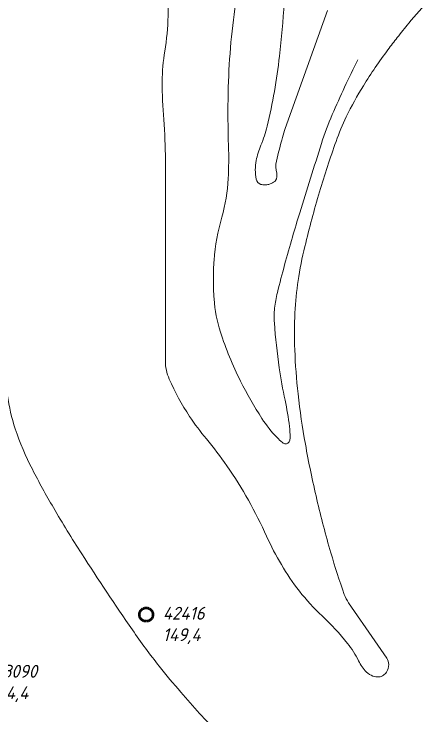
# Model space of a CAD drawing. Header units: millimetres. Extents: x -994 to -400, y 519 to 1360.
# Drawn here: x -828.8 to -782.3, y 878.4 to 956.1 of the extents above; entities that cross this region are included whole.
import ezdxf

# ---------------------------------------------------------------- set-up
doc = ezdxf.new("R2010")
doc.units = ezdxf.units.MM
doc.linetypes.add('DASHED', pattern=[7, 5, -2, 0])
doc.layers.add('Кривульки', color=1, linetype='Continuous')
doc.layers.add('Свердловини', color=4, linetype='Continuous')
doc.styles.add('GOST-2.304_Type-B_italic', font='GOST Common Italic.ttf')

msp = doc.modelspace()

# ---------------------------------------------------------------- linework, layer by layer
at = {"layer": 'Кривульки', "lineweight": 20}
for points in [[(-798.524, 963.284, -0.020882), (-799.343, 951.463, -0.031409), (-800.706, 943.7, -0.039838), (-801.397, 941.588, 0.050128), (-801.912, 939.897, 0.097004), (-801.916, 937.839, 0.27614), (-801.402, 937.264, 0.075583), (-800.981, 937.2, 0.069838), (-800.525, 937.264, 0.059263), (-799.983, 937.492, 0.120466), (-799.77, 937.692, 0.214421), (-799.645, 938.503, -0.126741), (-799.668, 939.852, -0.007548), (-798.998, 942.474, -0.019808), (-798.689, 943.458), (-795.552, 952.203), (-794, 956.531)], [(-832.828, 959.142, -0.013825), (-831.842, 951.003, -0.002367), (-831.235, 944.138, -0.001574), (-830.404, 933.81, -0.020223), (-829.95, 921.464, 0.032928), (-829.479, 913.886, 0.04892), (-828.627, 910.176, 0.038249), (-826.733, 905.696, 0.013145), (-824.399, 901.449, 0.010609), (-821.26, 896.331, 0.008201), (-815.638, 887.894, 0.016601), (-812.657, 883.868, 0.011709), (-810.27, 881, 0.006964), (-806.081, 876.332, 0.013134), (-799.545, 869.613, 0.015673), (-793.754, 864.307, 0.015344), (-788.267, 859.874, 0.016813), (-783.01, 856.158, 0.0141), (-780.879, 854.841, -0.009764)], [(-782.631, 957.74, 0.026411), (-785.012, 955.107, 0.004517), (-786.271, 953.529, 0.005372), (-787.304, 952.182, 0.021695), (-790.028, 948.196, 0.02665), (-791.923, 944.751, 0.026602), (-793.062, 942.029, 0.01333), (-794.893, 936.437, 0.013444), (-796.523, 930.383, 0.021847), (-797.262, 926.594, 0.0249), (-797.614, 923.043, 0.021602), (-797.639, 918.929, 0.01874), (-797.274, 914.055, 0.016277), (-796.462, 908.486, 0.01324), (-795.195, 902.354, 0.013582), (-793.641, 896.452, 0.014258), (-792.147, 891.838, 0.065651), (-791.666, 890.897), (-788.752, 886.673), (-787.439, 884.769, -0.156179), (-787.224, 884.06, -0.132273), (-787.463, 883.225, -0.115749), (-787.815, 882.864, -0.114261), (-788.296, 882.693, -0.120197), (-789, 882.783, -0.104129), (-789.685, 883.225, -0.085332), (-790.568, 884.463, 0.056358), (-791.791, 886.403, 0.036586), (-794.613, 889.444, -0.040699), (-797.128, 892.2, -0.059733), (-800.758, 898.269, 0.047091), (-805.162, 906.07, 0.021067), (-807.436, 909.062, -0.025417), (-809.301, 911.558, -0.045032), (-811.556, 915.681, -0.103012), (-811.979, 917.71), (-811.979, 925.514), (-811.979, 939.979, 0.021174), (-812.168, 944.44, -0.022433), (-812.336, 948.651, -0.039654), (-812.05, 952.033, 0.034447), (-811.68, 955.922, 0.006459), (-811.647, 958.533, 0.005014)], [(-804.196, 957.324, 0.031519), (-805.024, 947.429, 0.013362), (-804.987, 941.548, -0.021518), (-805.024, 937.895, -0.055751), (-805.73, 933.64, 0.04944), (-806.586, 928.854, 0.019569), (-806.666, 926.821, 0.017616), (-806.586, 924.562, 0.060455), (-805.878, 920.902, 0.038339), (-803.655, 915.473, 0.027447), (-801.278, 911.323, 0.048828), (-799.6, 909.217, 0.022715), (-799.017, 908.667, 0.08456), (-798.831, 908.556, 0.194784), (-798.468, 908.56, 0.207089), (-798.23, 908.808, 0.089442), (-798.155, 909.221, 0.030515), (-798.23, 910.441, 0.022567), (-798.721, 913.353, -0.018254), (-799.36, 916.947, -0.015236), (-799.903, 921.921, -0.047291), (-799.877, 923.536, -0.033891), (-799.563, 925.277, -0.009425), (-797.898, 931.411, -0.004255), (-797.085, 934.111, -0.001493), (-794.68, 941.78, -0.025487), (-793.481, 944.986, -0.013013), (-790.658, 951.063)]]:
    msp.add_lwpolyline(points, format="xyb", dxfattribs=at)
at = {"layer": 'Свердловини', "linetype": 'DASHED', "lineweight": 50}
msp.add_circle((-814.116, 889.595), 0.749, dxfattribs=at)

# ---------------------------------------------------------------- texts
at = {"layer": 'Свердловини', "linetype": 'DASHED', "char_height": 1.425, "attachment_point": 1, "style": 'GOST-2.304_Type-B_italic'}
for s, insert in [('{\\fGOST Common|b0|i1|c204|p34;42416\\P149,4}', (-812.27, 890.456)), ('{\\fGOST Common|b0|i1|c204|p34;43090\\P114,4}', (-831.042, 884.026))]:
    msp.add_mtext_dynamic_manual_height_columns(s, width=5.3259, gutter_width=12.5, heights=[0], dxfattribs=dict(at, insert=insert))

doc.saveas('drawing.dxf')
